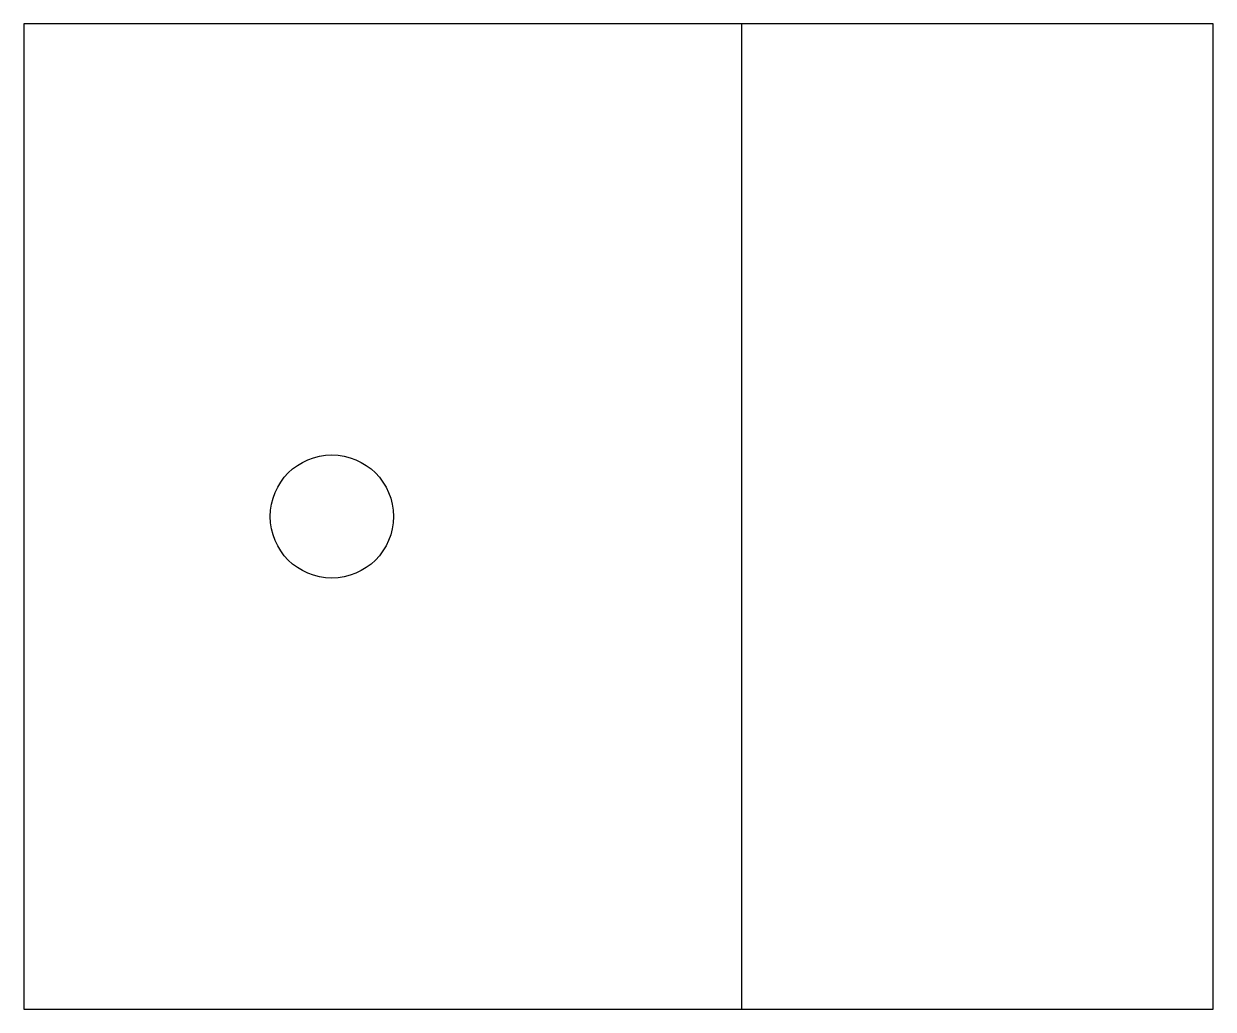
# Model space of a CAD drawing. Header units: millimetres. Extents: x 0 to 96.5, y 0 to 80.
import ezdxf

# ---------------------------------------------------------------- set-up
doc = ezdxf.new("R2010")
doc.units = ezdxf.units.MM
for name, color, linetype in [('IV_BEND', 7, 'Continuous'), ('IV_INTERIOR_PROFILES', 7, 'Continuous'), ('IV_OUTER_PROFILE', 7, 'Continuous')]:
    doc.layers.add(name, color=color, linetype=linetype)

msp = doc.modelspace()

# ---------------------------------------------------------------- linework, layer by layer
at = {"layer": 'IV_BEND'}
msp.add_line((58.261947, 0), (58.261947, 80), dxfattribs=at)
at = {"layer": 'IV_INTERIOR_PROFILES'}
msp.add_circle((25, 40), 5, dxfattribs=at)
at = {"layer": 'IV_OUTER_PROFILE'}
msp.add_lwpolyline([(0, 0), (96.523893, 0), (96.523893, 80), (0, 80)], close=True, dxfattribs=at)

doc.saveas('drawing.dxf')
